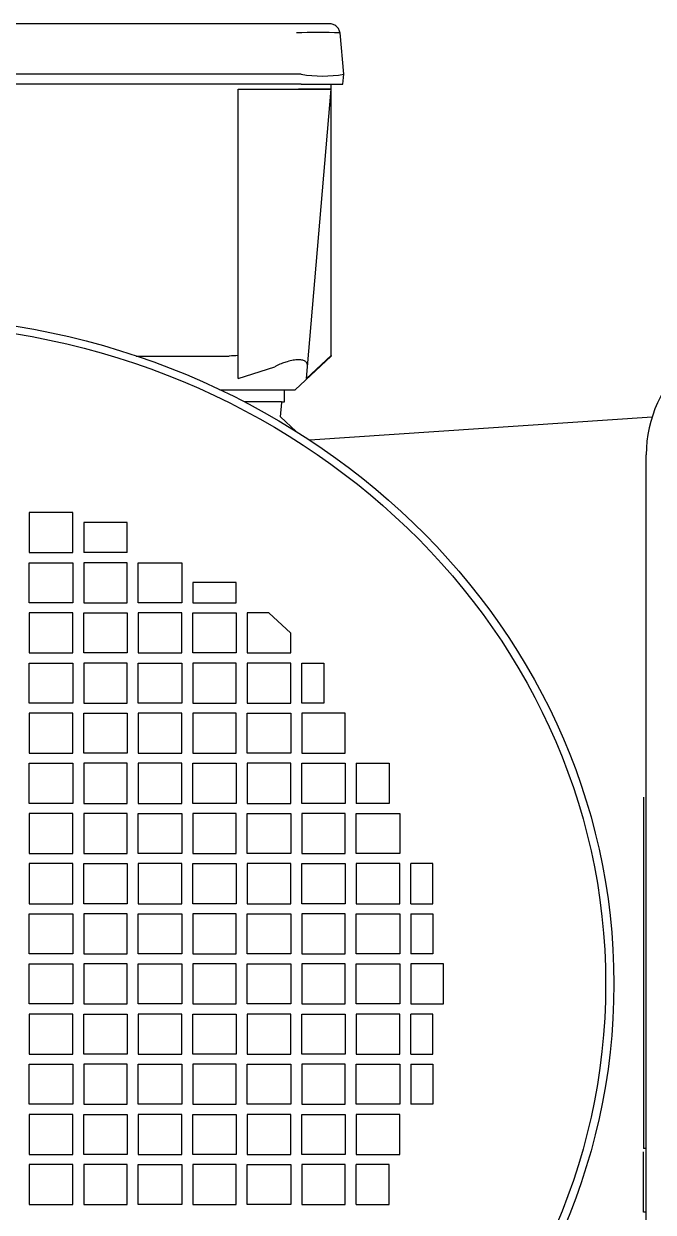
# Model space of a CAD drawing. Extents: x -1201378 to 2367219, y -619313 to 244905.
# Drawn here: x 1546612.5 to 1546748.4, y -274492.7 to -274236.4 of the extents above; entities that cross this region are included whole.
import ezdxf

# ---------------------------------------------------------------- set-up
doc = ezdxf.new("R2010")
doc.units = 0
doc.header["$LTSCALE"] = 1000
for name, color, linetype in [('JVOG4900B6S8', 7, 'CONTINUOUS'), ('N080101-0000152_', 7, 'CONTINUOUS'), ('N090403-0000263_', 7, 'CONTINUOUS'), ('S-SB', 21, 'CONTINUOUS')]:
    doc.layers.add(name, color=color, linetype=linetype)

# ---------------------------------------------------------------- blocks, each defined once
blk = doc.blocks.new('20T')
at = {"layer": 'JVOG4900B6S8', "color": 1, "linetype": 'Continuous'}
for p, q in [((1598437.54, -75489.21), (1598274.89, -75489.21)), ((1598444.04, -75489.21), (1598437.54, -75489.21)), ((1598446.98, -75500.08), (1598446.2, -75491.19)), ((1598438.32, -75500.08), (1598274.11, -75500.08)), ((1598446.79, -75502.25), (1598446.98, -75500.09)), ((1598446.98, -75500.08), (1598446.98, -75500.09)), ((1598438.51, -75502.25), (1598273.92, -75502.25)), ((1598438.51, -75502.25), (1598446.79, -75502.25)), ((1598444.45, -75503.34), (1598444.45, -75502.25)), ((1598425.97, -75560.78), (1598425.97, -75503.34)), ((1598425.97, -75503.34), (1598437.93, -75503.34)), ((1598437.93, -75503.34), (1598437.95, -75503.34)), ((1598437.93, -75503.34), (1598444.45, -75503.34)), ((1598444.45, -75503.34), (1598437.95, -75503.34)), ((1598439.74, -75563.16), (1598444.45, -75503.34)), ((1598444.45, -75560.78), (1598444.45, -75503.34)), ((1598405.75, -75560.86), (1598424.2, -75560.86)), ((1598425.97, -75565.73), (1598425.97, -75560.78)), ((1598437.28, -75568.13), (1598444.45, -75560.86)), ((1598439.54, -75565.73), (1598444.45, -75560.78)), ((1598444.45, -75560.78), (1598444.45, -75560.86)), ((1598425.97, -75565.73), (1598433.24, -75563.16)), ((1598439.54, -75565.73), (1598439.74, -75563.16)), ((1598422.37, -75568.13), (1598424.2, -75568.13)), ((1598424.2, -75568.13), (1598437.28, -75568.13)), ((1598435.21, -75570.73), (1598435.21, -75568.13)), ((1598434.52, -75570.73), (1598427.21, -75570.73)), ((1598434.38, -75574), (1598434.66, -75570.88)), ((1598434.52, -75570.73), (1598435.21, -75570.73)), ((1598437.49, -75577.12), (1598434.38, -75574)), ((1598508.12, -75574.04), (1598440.23, -75579.03)), ((1598393.17, -75594.62), (1598384.53, -75594.62)), ((1598384.53, -75594.62), (1598384.53, -75603.26)), ((1598393.17, -75603.26), (1598393.17, -75594.62)), ((1598403.99, -75596.74), (1598395.35, -75596.74)), ((1598395.35, -75596.74), (1598395.35, -75603.26)), ((1598403.99, -75603.26), (1598403.99, -75596.74)), ((1598384.53, -75603.26), (1598393.17, -75603.26)), ((1598403.99, -75603.26), (1598395.35, -75603.26)), ((1598384.53, -75605.44), (1598393.17, -75605.44)), ((1598384.53, -75614.08), (1598384.53, -75605.44)), ((1598393.17, -75605.44), (1598393.17, -75614.08)), ((1598395.35, -75605.44), (1598395.35, -75614.08)), ((1598403.99, -75605.44), (1598395.35, -75605.44)), ((1598403.99, -75614.08), (1598403.99, -75605.44)), ((1598406.16, -75605.44), (1598414.8, -75605.44)), ((1598406.16, -75614.08), (1598406.16, -75605.44)), ((1598414.8, -75605.44), (1598414.8, -75614.08)), ((1598425.62, -75609.73), (1598416.98, -75609.73)), ((1598416.98, -75609.73), (1598416.98, -75614.08)), ((1598425.62, -75614.08), (1598425.62, -75609.73)), ((1598393.17, -75614.08), (1598384.53, -75614.08)), ((1598393.17, -75616.25), (1598384.53, -75616.25)), ((1598384.53, -75616.25), (1598384.53, -75624.89)), ((1598393.17, -75624.89), (1598393.17, -75616.25)), ((1598395.35, -75614.08), (1598403.99, -75614.08)), ((1598395.35, -75624.89), (1598395.35, -75616.25)), ((1598395.35, -75616.25), (1598403.99, -75616.25)), ((1598403.99, -75616.25), (1598403.99, -75624.89)), ((1598414.8, -75614.08), (1598406.16, -75614.08)), ((1598406.16, -75616.25), (1598406.16, -75624.89)), ((1598414.8, -75616.25), (1598406.16, -75616.25)), ((1598414.8, -75624.89), (1598414.8, -75616.25)), ((1598416.98, -75614.08), (1598425.62, -75614.08)), ((1598416.98, -75624.89), (1598416.98, -75616.25)), ((1598416.98, -75616.25), (1598425.62, -75616.25)), ((1598425.62, -75616.25), (1598425.62, -75624.89)), ((1598432.09, -75616.25), (1598427.79, -75616.25)), ((1598427.79, -75616.25), (1598427.79, -75624.89)), ((1598436.43, -75620.6), (1598432.09, -75616.25)), ((1598436.43, -75624.89), (1598436.43, -75620.6)), ((1598384.53, -75624.89), (1598393.17, -75624.89)), ((1598403.99, -75624.89), (1598395.35, -75624.89)), ((1598406.16, -75624.89), (1598414.8, -75624.89)), ((1598425.62, -75624.89), (1598416.98, -75624.89)), ((1598427.79, -75624.89), (1598436.43, -75624.89)), ((1598384.53, -75627.07), (1598393.17, -75627.07)), ((1598384.53, -75635.71), (1598384.53, -75627.07)), ((1598393.17, -75627.07), (1598393.17, -75635.71)), ((1598403.99, -75627.07), (1598395.35, -75627.07)), ((1598395.35, -75627.07), (1598395.35, -75635.71)), ((1598403.99, -75635.71), (1598403.99, -75627.07)), ((1598406.16, -75627.07), (1598414.8, -75627.07)), ((1598406.16, -75635.71), (1598406.16, -75627.07)), ((1598414.8, -75627.07), (1598414.8, -75635.71)), ((1598416.98, -75627.07), (1598416.98, -75635.71)), ((1598425.62, -75627.07), (1598416.98, -75627.07)), ((1598425.62, -75635.71), (1598425.62, -75627.07)), ((1598436.43, -75627.07), (1598427.79, -75627.07)), ((1598427.79, -75627.07), (1598427.79, -75635.71)), ((1598436.43, -75635.71), (1598436.43, -75627.07)), ((1598438.61, -75635.71), (1598438.61, -75627.07)), ((1598438.61, -75627.07), (1598442.96, -75627.07)), ((1598442.96, -75627.07), (1598442.96, -75635.71)), ((1598393.17, -75635.71), (1598384.53, -75635.71)), ((1598395.35, -75635.71), (1598403.99, -75635.71)), ((1598414.8, -75635.71), (1598406.16, -75635.71)), ((1598416.98, -75635.71), (1598425.62, -75635.71)), ((1598427.79, -75635.71), (1598436.43, -75635.71)), ((1598442.96, -75635.71), (1598438.61, -75635.71)), ((1598393.17, -75637.88), (1598384.53, -75637.88)), ((1598384.53, -75637.88), (1598384.53, -75646.53)), ((1598393.17, -75646.53), (1598393.17, -75637.88)), ((1598395.35, -75646.53), (1598395.35, -75637.88)), ((1598395.35, -75637.88), (1598403.99, -75637.88)), ((1598403.99, -75637.88), (1598403.99, -75646.53)), ((1598414.8, -75637.88), (1598406.16, -75637.88)), ((1598406.16, -75637.88), (1598406.16, -75646.53)), ((1598414.8, -75646.53), (1598414.8, -75637.88)), ((1598425.62, -75637.88), (1598416.98, -75637.88)), ((1598416.98, -75637.88), (1598416.98, -75646.53)), ((1598425.62, -75646.53), (1598425.62, -75637.88)), ((1598427.79, -75637.88), (1598436.43, -75637.88)), ((1598427.79, -75646.53), (1598427.79, -75637.88)), ((1598436.43, -75637.88), (1598436.43, -75646.53)), ((1598447.25, -75637.88), (1598438.61, -75637.88)), ((1598438.61, -75637.88), (1598438.61, -75646.53)), ((1598447.25, -75646.53), (1598447.25, -75637.88)), ((1598384.53, -75646.53), (1598393.17, -75646.53)), ((1598403.99, -75646.53), (1598395.35, -75646.53)), ((1598406.16, -75646.53), (1598414.8, -75646.53)), ((1598416.98, -75646.53), (1598425.62, -75646.53)), ((1598436.43, -75646.53), (1598427.79, -75646.53)), ((1598438.61, -75646.53), (1598447.25, -75646.53)), ((1598384.53, -75648.7), (1598393.17, -75648.7)), ((1598384.53, -75657.34), (1598384.53, -75648.7)), ((1598393.17, -75648.7), (1598393.17, -75657.34)), ((1598403.99, -75648.7), (1598395.35, -75648.7)), ((1598395.35, -75648.7), (1598395.35, -75657.34)), ((1598403.99, -75657.34), (1598403.99, -75648.7)), ((1598414.8, -75648.7), (1598406.16, -75648.7)), ((1598406.16, -75648.7), (1598406.16, -75657.34)), ((1598414.8, -75657.34), (1598414.8, -75648.7)), ((1598416.98, -75657.34), (1598416.98, -75648.7)), ((1598416.98, -75648.7), (1598425.62, -75648.7)), ((1598425.62, -75648.7), (1598425.62, -75657.34)), ((1598427.79, -75648.7), (1598427.79, -75657.34)), ((1598436.43, -75648.7), (1598427.79, -75648.7)), ((1598436.43, -75657.34), (1598436.43, -75648.7)), ((1598438.61, -75648.7), (1598447.25, -75648.7)), ((1598438.61, -75657.34), (1598438.61, -75648.7)), ((1598447.25, -75648.7), (1598447.25, -75657.34)), ((1598449.42, -75648.7), (1598455.95, -75648.7)), ((1598449.42, -75648.7), (1598449.42, -75657.34)), ((1598455.95, -75648.7), (1598455.95, -75657.34)), ((1598393.17, -75657.34), (1598384.53, -75657.34)), ((1598395.35, -75657.34), (1598403.99, -75657.34)), ((1598406.16, -75657.34), (1598414.8, -75657.34)), ((1598425.62, -75657.34), (1598416.98, -75657.34)), ((1598427.79, -75657.34), (1598436.43, -75657.34)), ((1598447.25, -75657.34), (1598438.61, -75657.34)), ((1598455.95, -75657.34), (1598449.42, -75657.34)), ((1598393.17, -75659.52), (1598384.53, -75659.52)), ((1598384.53, -75659.52), (1598384.53, -75668.16)), ((1598393.17, -75668.16), (1598393.17, -75659.52)), ((1598403.99, -75659.52), (1598395.35, -75659.52)), ((1598395.35, -75659.52), (1598395.35, -75668.16)), ((1598403.99, -75668.16), (1598403.99, -75659.52)), ((1598406.16, -75659.52), (1598414.8, -75659.52)), ((1598406.16, -75668.16), (1598406.16, -75659.52)), ((1598414.8, -75659.52), (1598414.8, -75668.16)), ((1598416.98, -75659.52), (1598416.98, -75668.16)), ((1598425.62, -75659.52), (1598416.98, -75659.52)), ((1598425.62, -75668.16), (1598425.62, -75659.52)), ((1598427.79, -75659.52), (1598436.43, -75659.52)), ((1598427.79, -75668.16), (1598427.79, -75659.52)), ((1598436.43, -75659.52), (1598436.43, -75668.16)), ((1598447.25, -75659.52), (1598438.61, -75659.52)), ((1598438.61, -75659.52), (1598438.61, -75668.16)), ((1598447.25, -75668.16), (1598447.25, -75659.52)), ((1598449.42, -75659.52), (1598458.07, -75659.52)), ((1598449.42, -75668.16), (1598449.42, -75659.52)), ((1598458.07, -75659.52), (1598458.07, -75668.16)), ((1598384.53, -75668.16), (1598393.17, -75668.16)), ((1598395.35, -75668.16), (1598403.99, -75668.16)), ((1598414.8, -75668.16), (1598406.16, -75668.16)), ((1598416.98, -75668.16), (1598425.62, -75668.16)), ((1598436.43, -75668.16), (1598427.79, -75668.16)), ((1598438.61, -75668.16), (1598447.25, -75668.16)), ((1598458.07, -75668.16), (1598449.42, -75668.16)), ((1598393.17, -75670.33), (1598384.53, -75670.33)), ((1598384.53, -75670.33), (1598384.53, -75678.97)), ((1598393.17, -75678.97), (1598393.17, -75670.33)), ((1598395.35, -75678.97), (1598395.35, -75670.33)), ((1598395.35, -75670.33), (1598403.99, -75670.33)), ((1598403.99, -75670.33), (1598403.99, -75678.97)), ((1598414.8, -75670.33), (1598406.16, -75670.33)), ((1598406.16, -75670.33), (1598406.16, -75678.97)), ((1598414.8, -75678.97), (1598414.8, -75670.33)), ((1598416.98, -75670.33), (1598425.62, -75670.33)), ((1598416.98, -75678.97), (1598416.98, -75670.33)), ((1598425.62, -75670.33), (1598425.62, -75678.97)), ((1598436.43, -75670.33), (1598427.79, -75670.33)), ((1598427.79, -75670.33), (1598427.79, -75678.97)), ((1598436.43, -75678.97), (1598436.43, -75670.33)), ((1598438.61, -75670.33), (1598447.25, -75670.33)), ((1598438.61, -75678.97), (1598438.61, -75670.33)), ((1598447.25, -75670.33), (1598447.25, -75678.97)), ((1598458.07, -75670.33), (1598449.42, -75670.33)), ((1598449.42, -75670.33), (1598449.42, -75678.97)), ((1598458.07, -75678.97), (1598458.07, -75670.33)), ((1598460.24, -75678.97), (1598460.24, -75670.33)), ((1598464.59, -75670.33), (1598460.24, -75670.33)), ((1598464.59, -75678.97), (1598464.59, -75670.33)), ((1598384.53, -75678.97), (1598393.17, -75678.97)), ((1598403.99, -75678.97), (1598395.35, -75678.97)), ((1598406.16, -75678.97), (1598414.8, -75678.97)), ((1598425.62, -75678.97), (1598416.98, -75678.97)), ((1598427.79, -75678.97), (1598436.43, -75678.97)), ((1598447.25, -75678.97), (1598438.61, -75678.97)), ((1598449.42, -75678.97), (1598458.07, -75678.97)), ((1598460.24, -75678.97), (1598464.59, -75678.97)), ((1598384.53, -75681.15), (1598393.17, -75681.15)), ((1598384.53, -75689.79), (1598384.53, -75681.15)), ((1598393.17, -75681.15), (1598393.17, -75689.79)), ((1598395.35, -75681.15), (1598395.35, -75689.79)), ((1598403.99, -75681.15), (1598395.35, -75681.15)), ((1598403.99, -75689.79), (1598403.99, -75681.15)), ((1598406.16, -75689.79), (1598406.16, -75681.15)), ((1598406.16, -75681.15), (1598414.8, -75681.15)), ((1598414.8, -75681.15), (1598414.8, -75689.79)), ((1598425.62, -75681.15), (1598416.98, -75681.15)), ((1598416.98, -75681.15), (1598416.98, -75689.79)), ((1598425.62, -75689.79), (1598425.62, -75681.15)), ((1598427.79, -75681.15), (1598436.43, -75681.15)), ((1598427.79, -75689.79), (1598427.79, -75681.15)), ((1598436.43, -75681.15), (1598436.43, -75689.79)), ((1598447.25, -75681.15), (1598438.61, -75681.15)), ((1598438.61, -75681.15), (1598438.61, -75689.79)), ((1598447.25, -75689.79), (1598447.25, -75681.15)), ((1598449.42, -75681.15), (1598458.07, -75681.15)), ((1598449.42, -75689.79), (1598449.42, -75681.15)), ((1598458.07, -75681.15), (1598458.07, -75689.79)), ((1598460.24, -75681.15), (1598464.59, -75681.15)), ((1598460.24, -75681.15), (1598460.24, -75689.79)), ((1598464.59, -75681.15), (1598464.59, -75689.79)), ((1598393.17, -75689.79), (1598384.53, -75689.79)), ((1598395.35, -75689.79), (1598403.99, -75689.79)), ((1598414.8, -75689.79), (1598406.16, -75689.79)), ((1598416.98, -75689.79), (1598425.62, -75689.79)), ((1598436.43, -75689.79), (1598427.79, -75689.79)), ((1598438.61, -75689.79), (1598447.25, -75689.79)), ((1598458.07, -75689.79), (1598449.42, -75689.79)), ((1598464.59, -75689.79), (1598460.24, -75689.79)), ((1598384.53, -75691.96), (1598393.17, -75691.96)), ((1598384.53, -75700.6), (1598384.53, -75691.96)), ((1598393.17, -75691.96), (1598393.17, -75700.6)), ((1598403.99, -75691.96), (1598395.35, -75691.96)), ((1598395.35, -75691.96), (1598395.35, -75700.6)), ((1598403.99, -75700.6), (1598403.99, -75691.96)), ((1598406.16, -75691.96), (1598414.8, -75691.96)), ((1598406.16, -75700.6), (1598406.16, -75691.96)), ((1598414.8, -75691.96), (1598414.8, -75700.6)), ((1598416.98, -75691.96), (1598416.98, -75700.6)), ((1598425.62, -75691.96), (1598416.98, -75691.96)), ((1598425.62, -75700.6), (1598425.62, -75691.96)), ((1598427.79, -75691.96), (1598436.43, -75691.96)), ((1598427.79, -75700.6), (1598427.79, -75691.96)), ((1598436.43, -75691.96), (1598436.43, -75700.6)), ((1598447.25, -75691.96), (1598438.61, -75691.96)), ((1598438.61, -75691.96), (1598438.61, -75700.6)), ((1598447.25, -75700.6), (1598447.25, -75691.96)), ((1598449.42, -75691.96), (1598458.07, -75691.96)), ((1598449.42, -75700.6), (1598449.42, -75691.96)), ((1598458.07, -75691.96), (1598458.07, -75700.6)), ((1598466.76, -75691.96), (1598460.24, -75691.96)), ((1598460.24, -75691.96), (1598460.24, -75700.6)), ((1598466.76, -75700.6), (1598466.76, -75691.96)), ((1598393.17, -75700.6), (1598384.53, -75700.6)), ((1598395.35, -75700.6), (1598403.99, -75700.6)), ((1598414.8, -75700.6), (1598406.16, -75700.6)), ((1598416.98, -75700.6), (1598425.62, -75700.6)), ((1598436.43, -75700.6), (1598427.79, -75700.6)), ((1598438.61, -75700.6), (1598447.25, -75700.6)), ((1598458.07, -75700.6), (1598449.42, -75700.6)), ((1598460.24, -75700.6), (1598466.76, -75700.6)), ((1598393.17, -75702.78), (1598384.53, -75702.78)), ((1598384.53, -75702.78), (1598384.53, -75711.42)), ((1598393.17, -75711.42), (1598393.17, -75702.78)), ((1598395.35, -75702.78), (1598403.99, -75702.78)), ((1598395.35, -75711.42), (1598395.35, -75702.78)), ((1598403.99, -75702.78), (1598403.99, -75711.42)), ((1598414.8, -75702.78), (1598406.16, -75702.78)), ((1598406.16, -75702.78), (1598406.16, -75711.42)), ((1598414.8, -75711.42), (1598414.8, -75702.78)), ((1598416.98, -75702.78), (1598425.62, -75702.78)), ((1598416.98, -75711.42), (1598416.98, -75702.78)), ((1598425.62, -75702.78), (1598425.62, -75711.42)), ((1598436.43, -75702.78), (1598427.79, -75702.78)), ((1598427.79, -75702.78), (1598427.79, -75711.42)), ((1598436.43, -75711.42), (1598436.43, -75702.78)), ((1598438.61, -75702.78), (1598447.25, -75702.78)), ((1598438.61, -75711.42), (1598438.61, -75702.78)), ((1598447.25, -75702.78), (1598447.25, -75711.42)), ((1598458.07, -75702.78), (1598449.42, -75702.78)), ((1598449.42, -75702.78), (1598449.42, -75711.42)), ((1598458.07, -75711.42), (1598458.07, -75702.78)), ((1598460.24, -75711.42), (1598460.24, -75702.78)), ((1598464.59, -75702.78), (1598460.24, -75702.78)), ((1598464.59, -75711.42), (1598464.59, -75702.78)), ((1598384.53, -75711.42), (1598393.17, -75711.42)), ((1598403.99, -75711.42), (1598395.35, -75711.42)), ((1598406.16, -75711.42), (1598414.8, -75711.42)), ((1598425.62, -75711.42), (1598416.98, -75711.42)), ((1598427.79, -75711.42), (1598436.43, -75711.42)), ((1598447.25, -75711.42), (1598438.61, -75711.42)), ((1598449.42, -75711.42), (1598458.07, -75711.42)), ((1598460.24, -75711.42), (1598464.59, -75711.42)), ((1598384.53, -75722.24), (1598384.53, -75713.59)), ((1598384.53, -75713.59), (1598393.17, -75713.59)), ((1598393.17, -75713.59), (1598393.17, -75722.24)), ((1598403.99, -75713.59), (1598395.35, -75713.59)), ((1598395.35, -75713.59), (1598395.35, -75722.24)), ((1598403.99, -75722.24), (1598403.99, -75713.59)), ((1598406.16, -75722.24), (1598406.16, -75713.59)), ((1598406.16, -75713.59), (1598414.8, -75713.59)), ((1598414.8, -75713.59), (1598414.8, -75722.24)), ((1598416.98, -75713.59), (1598416.98, -75722.24)), ((1598425.62, -75713.59), (1598416.98, -75713.59)), ((1598425.62, -75722.24), (1598425.62, -75713.59)), ((1598427.79, -75713.59), (1598436.43, -75713.59)), ((1598427.79, -75722.24), (1598427.79, -75713.59)), ((1598436.43, -75713.59), (1598436.43, -75722.24)), ((1598447.25, -75713.59), (1598438.61, -75713.59)), ((1598438.61, -75713.59), (1598438.61, -75722.24)), ((1598447.25, -75722.24), (1598447.25, -75713.59)), ((1598449.42, -75722.24), (1598449.42, -75713.59)), ((1598449.42, -75713.59), (1598458.07, -75713.59)), ((1598458.07, -75713.59), (1598458.07, -75722.24)), ((1598460.24, -75713.59), (1598464.59, -75713.59)), ((1598460.24, -75713.59), (1598460.24, -75722.24)), ((1598464.59, -75713.59), (1598464.59, -75722.24)), ((1598393.17, -75722.24), (1598384.53, -75722.24)), ((1598395.35, -75722.24), (1598403.99, -75722.24)), ((1598414.8, -75722.24), (1598406.16, -75722.24)), ((1598416.98, -75722.24), (1598425.62, -75722.24)), ((1598436.43, -75722.24), (1598427.79, -75722.24)), ((1598438.61, -75722.24), (1598447.25, -75722.24)), ((1598458.07, -75722.24), (1598449.42, -75722.24)), ((1598464.59, -75722.24), (1598460.24, -75722.24)), ((1598393.17, -75724.41), (1598384.53, -75724.41)), ((1598384.53, -75724.41), (1598384.53, -75733.05)), ((1598393.17, -75733.05), (1598393.17, -75724.41)), ((1598395.35, -75733.05), (1598395.35, -75724.41)), ((1598395.35, -75724.41), (1598403.99, -75724.41)), ((1598403.99, -75724.41), (1598403.99, -75733.05)), ((1598414.8, -75724.41), (1598406.16, -75724.41)), ((1598406.16, -75724.41), (1598406.16, -75733.05)), ((1598414.8, -75733.05), (1598414.8, -75724.41)), ((1598416.98, -75724.41), (1598425.62, -75724.41)), ((1598416.98, -75733.05), (1598416.98, -75724.41)), ((1598425.62, -75724.41), (1598425.62, -75733.05)), ((1598436.43, -75724.41), (1598427.79, -75724.41)), ((1598427.79, -75724.41), (1598427.79, -75733.05)), ((1598436.43, -75733.05), (1598436.43, -75724.41)), ((1598438.61, -75724.41), (1598447.25, -75724.41)), ((1598438.61, -75733.05), (1598438.61, -75724.41)), ((1598447.25, -75724.41), (1598447.25, -75733.05)), ((1598449.42, -75724.41), (1598449.42, -75733.05)), ((1598458.07, -75724.41), (1598449.42, -75724.41)), ((1598458.07, -75733.05), (1598458.07, -75724.41)), ((1598384.53, -75733.05), (1598393.17, -75733.05)), ((1598403.99, -75733.05), (1598395.35, -75733.05)), ((1598406.16, -75733.05), (1598414.8, -75733.05)), ((1598425.62, -75733.05), (1598416.98, -75733.05)), ((1598427.79, -75733.05), (1598436.43, -75733.05)), ((1598447.25, -75733.05), (1598438.61, -75733.05)), ((1598449.42, -75733.05), (1598458.07, -75733.05)), ((1598384.53, -75735.23), (1598384.53, -75743.87)), ((1598393.17, -75735.23), (1598384.53, -75735.23)), ((1598393.17, -75743.87), (1598393.17, -75735.23)), ((1598403.99, -75735.23), (1598395.35, -75735.23)), ((1598395.35, -75735.23), (1598395.35, -75743.87)), ((1598403.99, -75743.87), (1598403.99, -75735.23)), ((1598406.16, -75735.23), (1598414.8, -75735.23)), ((1598406.16, -75743.87), (1598406.16, -75735.23)), ((1598414.8, -75735.23), (1598414.8, -75743.87)), ((1598425.62, -75735.23), (1598416.98, -75735.23)), ((1598416.98, -75735.23), (1598416.98, -75743.87)), ((1598425.62, -75743.87), (1598425.62, -75735.23)), ((1598427.79, -75735.23), (1598436.43, -75735.23)), ((1598427.79, -75743.87), (1598427.79, -75735.23)), ((1598436.43, -75735.23), (1598436.43, -75743.87)), ((1598447.25, -75735.23), (1598438.61, -75735.23)), ((1598438.61, -75735.23), (1598438.61, -75743.87)), ((1598447.25, -75743.87), (1598447.25, -75735.23)), ((1598455.95, -75735.23), (1598449.42, -75735.23)), ((1598449.42, -75743.87), (1598449.42, -75735.23)), ((1598455.95, -75743.87), (1598455.95, -75735.23)), ((1598384.53, -75743.87), (1598393.17, -75743.87)), ((1598395.35, -75743.87), (1598403.99, -75743.87)), ((1598414.8, -75743.87), (1598406.16, -75743.87)), ((1598416.98, -75743.87), (1598425.62, -75743.87)), ((1598436.43, -75743.87), (1598427.79, -75743.87)), ((1598438.61, -75743.87), (1598447.25, -75743.87)), ((1598449.42, -75743.87), (1598455.95, -75743.87))]:
    blk.add_line(p, q, dxfattribs=at)
for radius in [144.14, 142.51]:
    blk.add_circle((1598356.4, -75696.28), radius, dxfattribs=at)
for centre, radius, start, end in [((1598441.87, -75574.31), 83.23, 87.0168, 92.9832), ((1598442.74, -75477.35), 23.13, 259.4431, 280.5483), ((1598434.52, -75570.87), 0.136, 355, 90)]:
    blk.add_arc(centre, radius, start, end, dxfattribs=at)
at = {"layer": 'JVOG4900B6S8', "color": 1, "linetype": 'Continuous', "extrusion": (0, 0, -1)}
blk.add_ellipse((1598442.61, -75549.97), major_axis=(-4.43, 49.88), ratio=0.173643, start_param=0.015429, end_param=0.037104, dxfattribs=at)
at = {"layer": 'JVOG4900B6S8', "color": 1, "linetype": 'Continuous'}
for points, knots in [([(1598446.2, -75491.19), (1598446.18, -75490.93), (1598446.1, -75490.66), (1598445.87, -75490.18), (1598445.7, -75489.96), (1598445.31, -75489.6), (1598445.07, -75489.46), (1598444.57, -75489.26), (1598444.3, -75489.21), (1598444.04, -75489.21)], [0, 0, 0, 0, 0.25, 0.25, 0.5, 0.5, 0.75, 0.75, 1, 1, 1, 1]), ([(1598439.74, -75563.16), (1598439.75, -75563.11), (1598439.75, -75563.02), (1598439.75, -75562.89), (1598439.73, -75562.76), (1598439.71, -75562.65), (1598439.68, -75562.53), (1598439.64, -75562.43), (1598439.59, -75562.33), (1598439.53, -75562.24), (1598439.46, -75562.16), (1598439.27, -75561.96), (1598438.85, -75561.73), (1598438, -75561.63), (1598436.93, -75561.73), (1598435.97, -75561.98), (1598435.24, -75562.24), (1598434.76, -75562.43), (1598434.26, -75562.64), (1598433.75, -75562.89), (1598433.41, -75563.07), (1598433.24, -75563.16)], [0, 0, 0, 0, 0.026889, 0.053327, 0.079326, 0.104899, 0.130059, 0.154819, 0.179193, 0.203198, 0.226848, 0.25016, 0.377028, 0.499166, 0.621807, 0.749182, 0.796258, 0.844759, 0.894809, 0.946521, 1, 1, 1, 1])]:
    blk.add_open_spline(points, degree=3, knots=knots, dxfattribs=at)
blk.add_open_spline([(1598425.97, -75560.78), (1598425.38, -75560.83), (1598424.79, -75560.86), (1598424.2, -75560.86)], degree=3, dxfattribs=at)
at = {"layer": 'N080101-0000152_', "color": 1, "linetype": 'Continuous'}
for p, q in [((1598506.41, -75656), (1598506.41, -75731.79)), ((1598506.95, -75731.79), (1598506.41, -75731.79)), ((1598506.41, -75745.52), (1598506.41, -75732.52)), ((1598506.95, -75745.52), (1598506.41, -75745.52))]:
    blk.add_line(p, q, dxfattribs=at)
at = {"layer": 'N090403-0000263_', "color": 1, "linetype": 'Continuous'}
blk.add_line((1598506.95, -75903.9), (1598506.95, -75582.15), dxfattribs=at)
blk.add_arc((1598535.76, -75582.15), 28.81, 90, 180, dxfattribs=at)

msp = doc.modelspace()

# ---------------------------------------------------------------- block references
at = {"layer": 'S-SB', "xscale": 1.087878787878788}
msp.add_blockref('20T', (-192234.95, -198747.18), dxfattribs=at)

doc.saveas('drawing.dxf')
